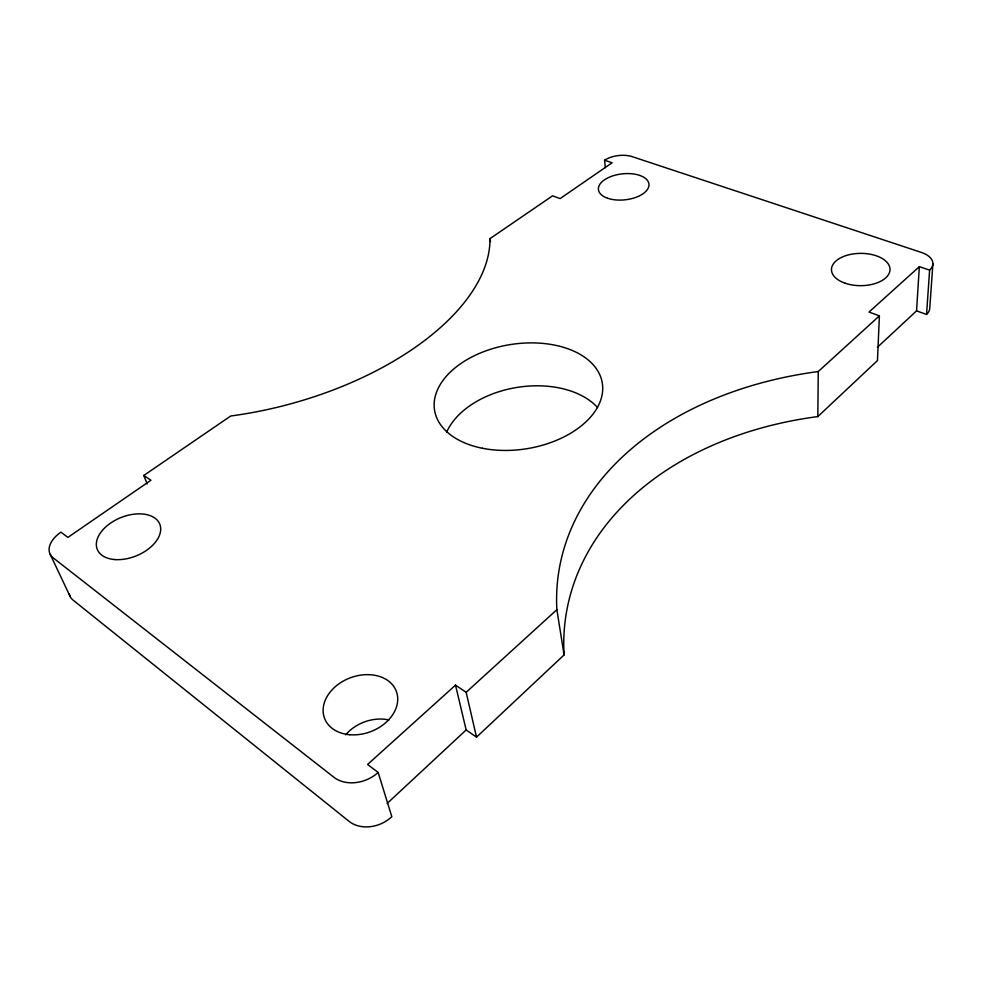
<?xml version="1.0" encoding="UTF-8"?>
<svg xmlns="http://www.w3.org/2000/svg" width="982" height="982" viewBox="0 0 982 982"><rect width="100%" height="100%" fill="white"/><g stroke="black" fill="none" stroke-linecap="round" stroke-linejoin="round"><path stroke-width="1.47" d="M69.305 594.098A26.453 16.424 -24 0 0 73.159 600.186L349.052 821.333A30.884 24.562 -24 0 0 391.83 816.705L378.156 772.466L367.599 764.462L455.513 685.141L466.155 729.945L476.528 737.151L564.085 654.92A344.412 251.515 8.2 0 1 817.822 416.589L818.264 371.54L879.393 315.86L869.021 312.055L919.348 266.65L929.61 270.111L926.554 314.449L916.55 310.864L877.417 347.272M879.393 315.86L877.466 360.566L817.822 416.589M916.55 310.864L919.348 266.65M932.9 263.692L929.782 307.943A23.077 13.073 1.4 0 1 926.554 314.449M387.092 803.509L466.155 729.945M476.528 737.151L466.155 692.298L556.868 609.675A355.214 251.588 6.9 0 1 818.264 371.54M147.14 483.893L143.814 475.46L230.721 416A242.014 125.954 -14.6 0 0 489.993 238.638L552.584 195.823L560.108 198.585L612.117 162.779L604.605 160.238L605.329 167.677M143.814 475.46L150.933 480.247L67.893 537.412L60.945 532.146A27.177 16.277 -23.2 0 0 53.138 557.825L333.978 777.314A31.878 24.624 -22.6 0 0 378.156 772.466M455.513 685.141L466.155 692.298M50.266 554.474L70.299 596.811M489.993 238.638L490.472 241.56M556.868 609.675L564.085 654.92M345.639 734.855A37.181 28.773 -21.6 0 1 388.958 719.966M446.601 432.338A82.844 53.396 -9.2 0 1 516.618 387.485A82.844 53.396 -9.2 0 1 597.547 407.505M604.605 160.238A19.861 9.967 -6.3 0 1 632.224 156.654L921.276 252.399A23.629 12.864 0.8 0 1 929.61 270.111M349.715 734.72A38.347 28.773 -20.5 0 0 396.728 692.457A38.347 28.773 -20.5 0 0 334.825 687.118A38.347 28.773 -20.5 0 0 349.715 734.72M607.833 198.315A25.409 13.048 -6.2 0 0 648.697 186.862A25.409 13.048 -6.2 0 0 614.56 175.336A25.409 13.048 -6.2 0 0 607.833 198.315M115.36 559.593A33.707 20.622 -22 0 0 160.532 526.904A33.707 20.622 -22 0 0 109.653 523.75A33.707 20.622 -22 0 0 115.36 559.593M845.379 283.307A29.276 16.154 -0.2 0 0 889.999 269.915A29.276 16.154 -0.2 0 0 846.815 255.345A29.276 16.154 -0.2 0 0 845.379 283.307M482.518 448.283A84.968 52.721 -9.2 0 0 602.432 383.95A84.968 52.721 -9.2 0 0 470.341 357.767A84.968 52.721 -9.2 0 0 482.518 448.283"/></g></svg>
